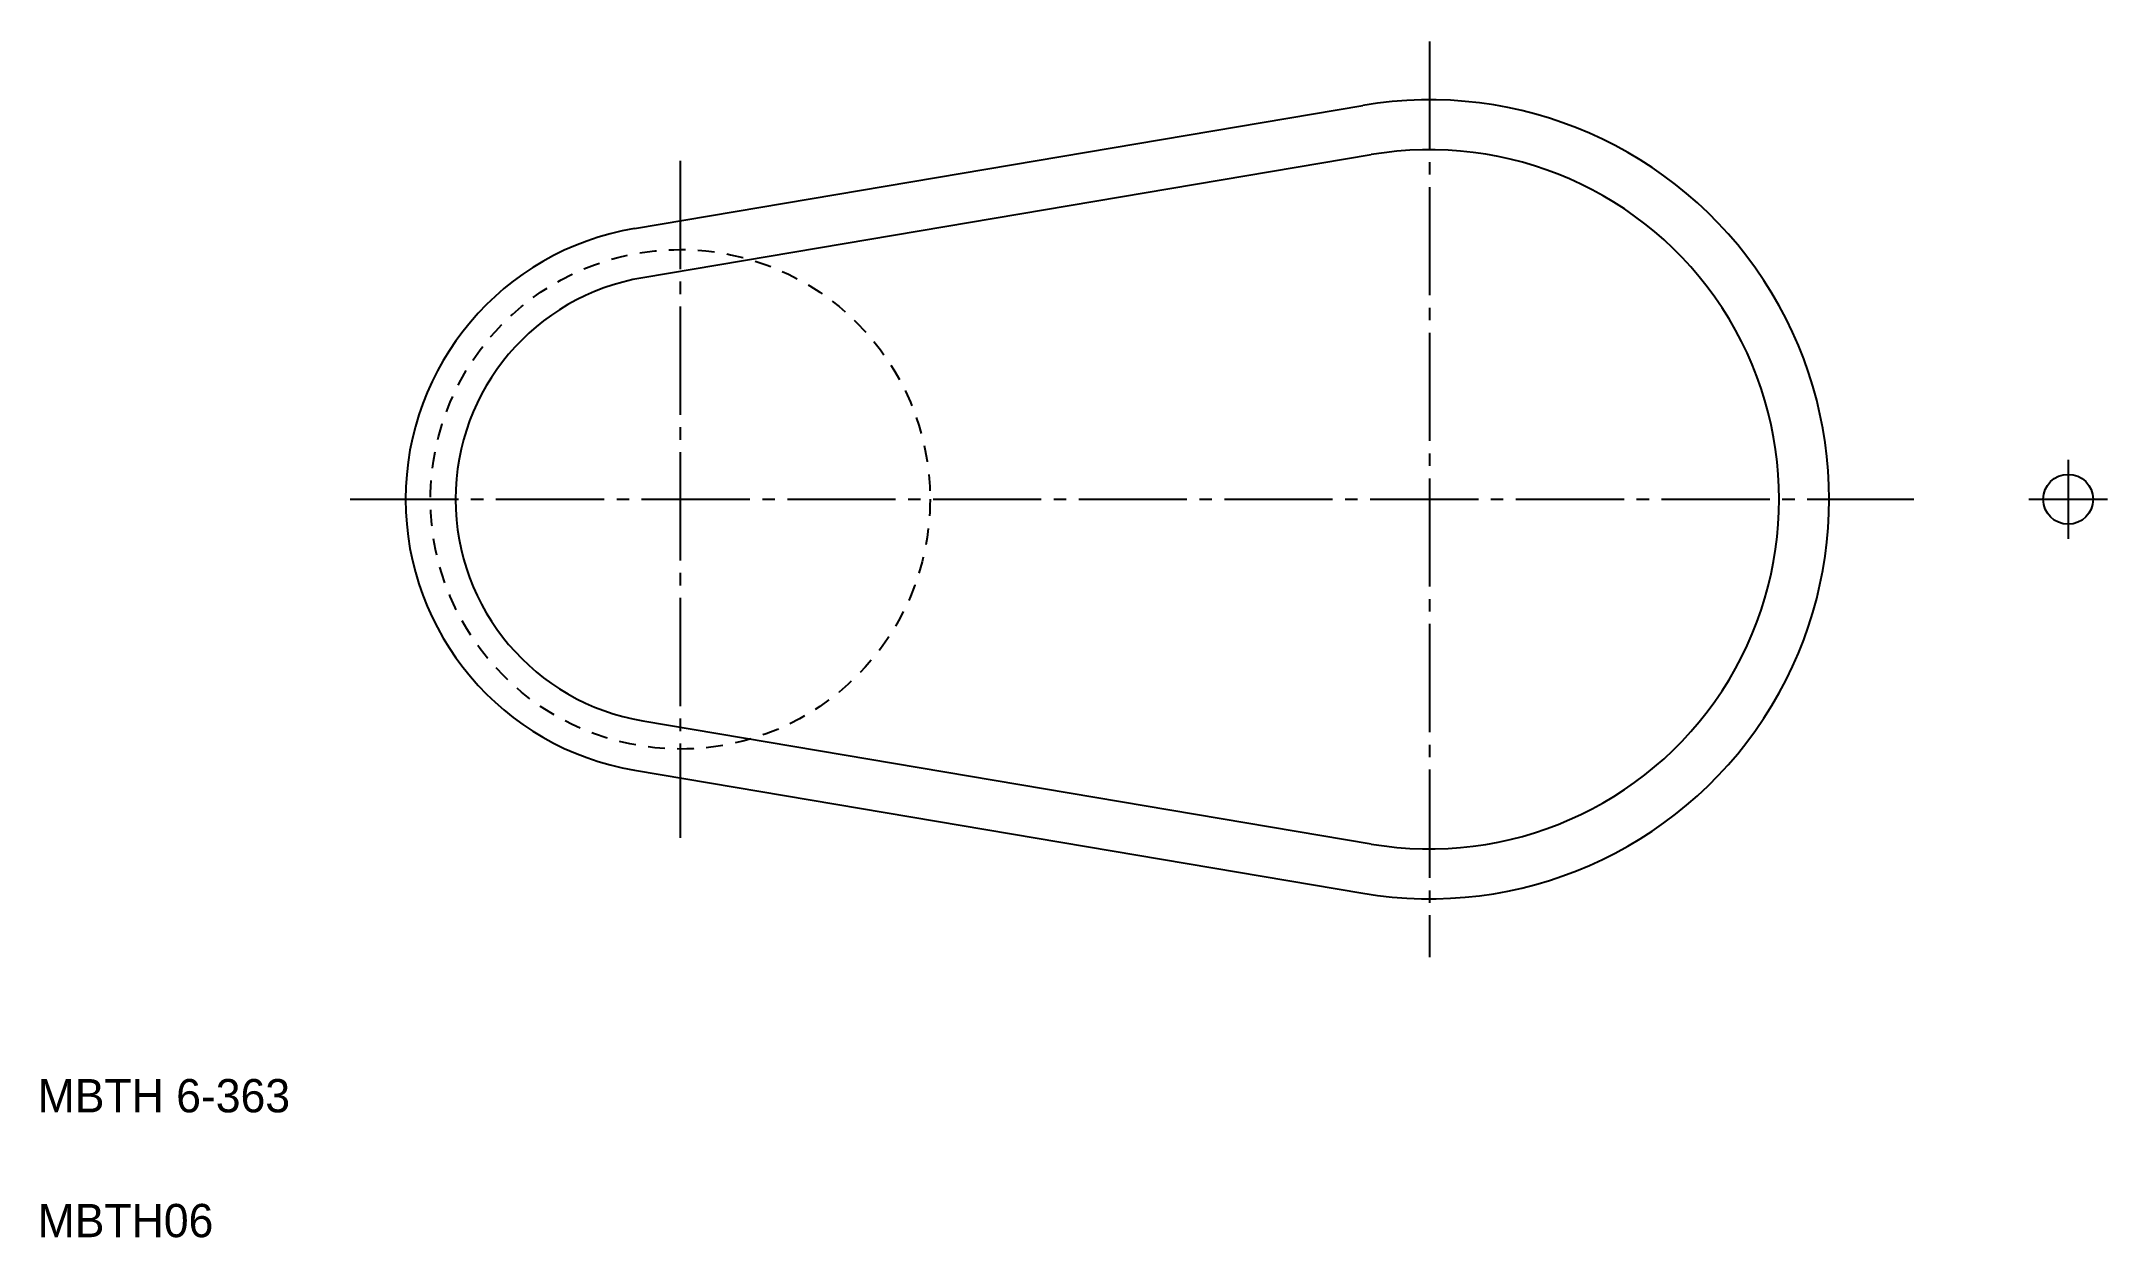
# Model space of a CAD drawing. Extents: x 10 to 259, y 10 to 154.
import ezdxf

# ---------------------------------------------------------------- set-up
doc = ezdxf.new("R2010")
doc.units = 0
doc.linetypes.add('CENTER', pattern=[17.5, 13, -1.5, 1.5, -1.5])
doc.linetypes.add('DASHED', pattern=[3.5, 2, -1.5])
doc.layers.get('0').update_dxf_attribs({"linetype": 'CONTINUOUS'})
doc.layers.add('CENTER', color=1, linetype='CENTER')

msp = doc.modelspace()

# ---------------------------------------------------------------- linework, layer by layer
at = {"color": 7, "linetype": 'CONTINUOUS'}
for p, q in [((81.69, 131.19), (169.19, 145.98)), ((82.69, 125.28), (170.19, 140.07)), ((125.44, 138.59), (125.44, 138.59)), ((103.56, 134.89), (103.56, 134.89)), ((82.69, 72.03), (170.19, 57.24)), ((81.69, 66.12), (169.19, 51.33))]:
    msp.add_line(p, q, dxfattribs=at)
at = {"color": 3, "linetype": 'DASHED'}
msp.add_circle((87.19, 98.65), 30, dxfattribs=at)
at = {"color": 7, "linetype": 'CONTINUOUS'}
msp.add_circle((253.9, 98.65), 3, dxfattribs=at)
for centre, radius, start, end in [((177.19, 98.65), 48, 260.4059, 99.5941), ((177.19, 98.65), 42, 260.4059, 99.5941), ((87.19, 98.65), 33, 99.5941, 260.4059), ((87.19, 98.65), 27, 99.5941, 260.4059)]:
    msp.add_arc(centre, radius, start, end, dxfattribs=at)
at = {"layer": 'CENTER', "color": 1, "linetype": 'CENTER'}
for p, q in [((177.19, 153.67), (177.19, 43.64)), ((87.19, 139.31), (87.19, 58)), ((253.9, 103.4), (253.9, 93.91)), ((47.55, 98.65), (235.38, 98.65)), ((249.16, 98.65), (258.64, 98.65))]:
    msp.add_line(p, q, dxfattribs=at)

# ---------------------------------------------------------------- texts
at = {"color": 7, "linetype": 'CONTINUOUS'}
for s, p in [('MBTH 6-363', (10, 25)), ('MBTH06', (10, 10))]:
    msp.add_text(s, height=4, dxfattribs=at).set_placement(p)

doc.saveas('drawing.dxf')
